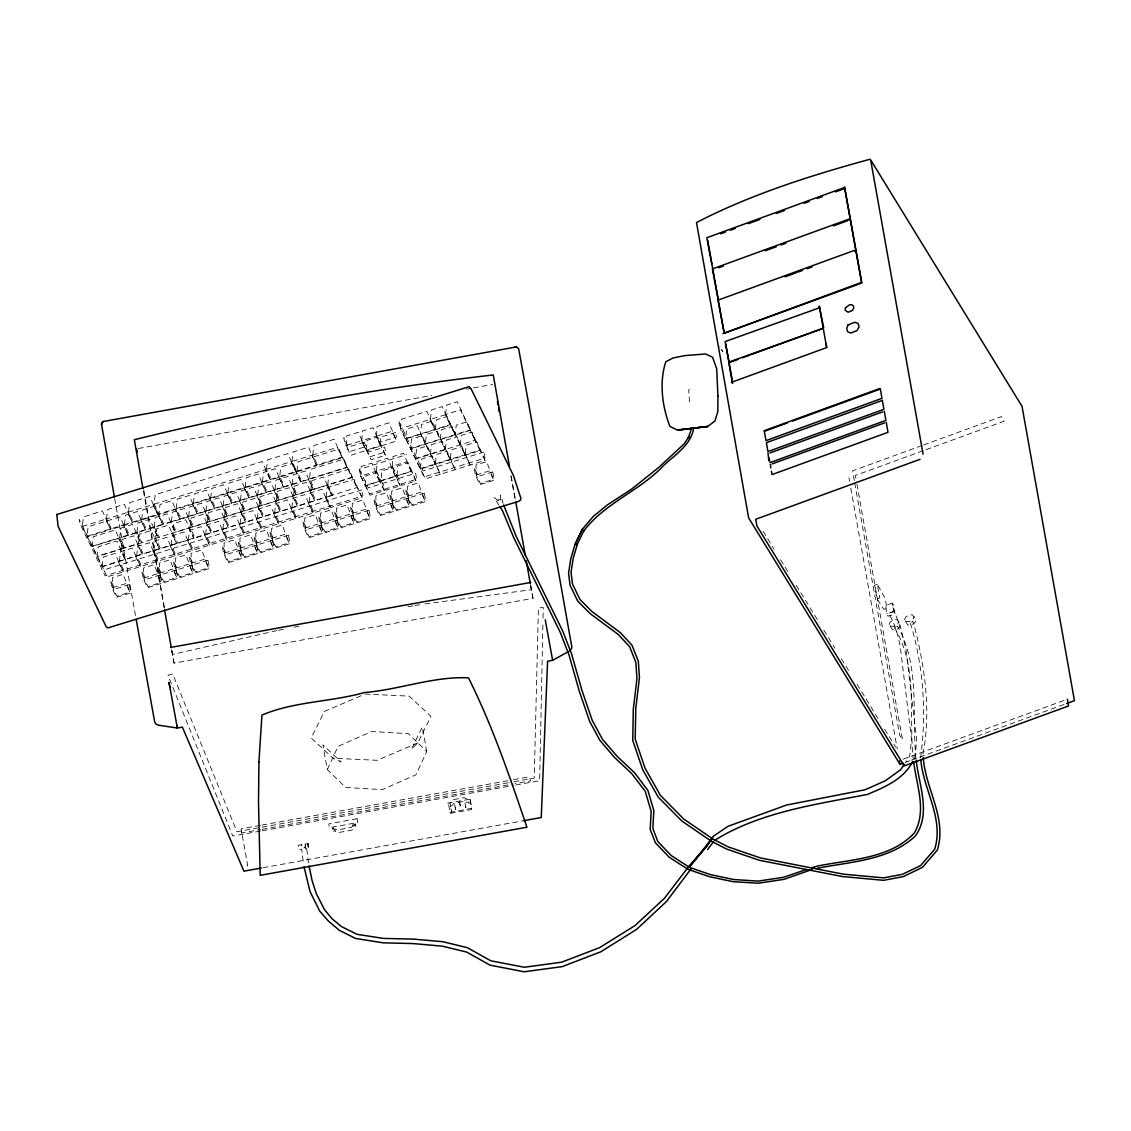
<?xml version="1.0" encoding="UTF-8"?>
<svg xmlns="http://www.w3.org/2000/svg" width="1131" height="1131" viewBox="0 0 1131 1131"><rect width="100%" height="100%" fill="white"/><g stroke="black" fill="none" stroke-linecap="round" stroke-linejoin="round"><path stroke-width="0.75" stroke-dasharray="5 3.75" d="M498.842 505.048L494.148 497.654L499.577 501.386L500.524 499.902L500.538 495.081L503.111 503.337M542.88 624.991L539.643 780.701L515.368 785.084M543.021 617.993L543.248 607.503L538.413 607.997L534.242 778.086L509.897 782.468M345.973 445.628L346.553 435.958L358.442 432.282L366.119 450.52L350.624 455.326L345.973 445.628L361.453 440.807L366.119 450.52M361.821 440.708L362.415 431.052L373.103 427.744L380.765 445.982L366.472 450.421L361.821 440.708L376.114 436.269L380.765 445.982M360.662 476.066L361.241 466.41L371.929 463.102L379.606 481.339L365.313 485.779L360.662 476.066L374.941 471.627L379.606 481.339M366.472 450.011L367.052 440.355L377.74 437.047L385.402 455.284L371.124 459.723L366.472 450.011L380.751 445.572L385.402 455.284M365.37 485.496L365.949 475.84L376.637 472.532L384.314 490.769L370.021 495.208L365.37 485.496L379.648 481.057L384.314 490.769M376.467 436.17L377.061 426.514L388.951 422.824L396.613 441.062L381.133 445.883L376.467 436.17L391.962 431.349L396.613 441.062M376.51 471.146L377.09 461.49L387.777 458.182L395.454 476.42L381.161 480.859L376.51 471.146L390.789 466.707L400.162 485.849L385.869 490.289L381.218 480.59L381.797 470.934L392.485 467.612L400.162 485.849M392.358 466.241L392.952 456.585L403.64 453.262L411.302 471.514L397.023 475.953L392.358 466.241L406.651 461.801L411.302 471.514M397.066 475.67L397.66 466.014L408.333 462.706L416.01 480.944L401.717 485.383L397.066 475.67L411.359 471.231L416.01 480.944M922.981 754.108C931.336 710.636 924.748 666.315 913.791 623.902L912.717 621.159L911.204 622.884L909.423 622.347L911.035 625.061C923.617 668.209 926.642 713.364 920.606 757.77M128.241 535.373L123.265 525.01L87.059 536.235L88.091 526.806L120.112 516.881L128.241 535.373L92.035 546.612L82.337 526.438L83.369 517.008L101.663 511.099L102.483 511.071L110.612 529.577L87.313 536.801M125.103 559.591L120.112 549.214L97.167 556.339L98.199 546.909L116.14 541.113L116.96 541.099L125.103 559.591L102.143 566.716L92.177 546.202L93.209 536.773L115.277 529.93L123.406 548.422L97.153 556.579M106.597 518.917L107.629 509.487L124.325 504.299L132.454 522.805L111.573 529.28L106.597 518.917L127.478 512.428L132.454 522.805M102.186 566.518L103.232 557.088L115.122 553.398L123.265 571.89L107.176 576.881L102.186 566.518L118.274 561.513L123.265 571.89M119.716 537.663L120.748 528.234L131.832 524.558L132.652 524.544L140.781 543.036L135.805 532.673L119.716 537.663L124.693 548.04L188.891 527.894L193.868 538.271L177.779 543.262L172.803 532.899L173.835 523.469L185.738 519.779L193.868 538.271M119.434 561.174L120.48 551.73L132.369 548.04L140.498 566.546L124.424 571.537L119.434 561.174L135.522 556.169L140.498 566.546M121.059 548.931L122.091 539.501L133.995 535.811L142.124 554.303L126.036 559.308L121.059 548.931L137.148 543.94L142.124 554.303M124.452 524.643L125.499 515.213L137.388 511.523L145.531 530.015L129.443 535.02L124.452 524.643L140.541 519.652L145.531 530.015M128.552 512.103L129.584 502.673L149.773 496.424L157.902 514.916L133.529 522.48L128.552 512.103L152.911 504.539L157.902 514.916M136.964 532.319L137.996 522.89L149.9 519.2L158.029 537.692L153.053 527.315L136.964 532.319L141.941 542.696M136.681 555.816L137.713 546.386L149.617 542.696L157.746 561.188L141.658 566.193L136.681 555.816L152.77 550.825L157.746 561.188M141.7 519.299L142.746 509.869L154.65 506.179L162.779 524.671L146.691 529.676L141.7 519.299L157.789 514.308L162.779 524.671M180.027 519.327L175.036 508.95L158.948 513.955L159.994 504.525L171.064 500.849L171.898 500.835L180.027 519.327L163.938 524.317L154.169 504.157L155.201 494.728L262.265 461.547L270.394 480.039L159.146 514.534M154.212 526.975L155.244 517.546L167.148 513.856L175.277 532.348L170.3 521.971L154.212 526.975L159.188 537.338M153.929 550.472L154.961 541.042L166.865 537.352L174.994 555.844L158.906 560.849L153.929 550.472L170.018 545.481L174.994 555.844M171.46 521.631L172.492 512.187L184.395 508.498L192.524 527.004L176.436 531.994L171.46 521.631L187.548 516.627L192.524 527.004M171.177 545.128L172.209 535.698L184.113 532.008L192.242 550.5L176.153 555.505L171.177 545.128L187.265 540.137L192.242 550.5M176.196 508.611L177.242 499.181L189.146 495.491L197.275 513.983L181.186 518.973L176.196 508.611L192.298 503.606L197.275 513.983M188.707 516.273L189.739 506.844L201.643 503.154L209.772 521.645L193.684 526.65L188.707 516.273L204.796 511.283L209.772 521.645M188.425 539.784L189.457 530.354L201.36 526.664L209.489 545.156L193.401 550.147L188.425 539.784L204.513 534.779L209.489 545.156M190.05 527.555L191.082 518.111L202.986 514.421L211.115 532.927L195.027 537.918L190.05 527.555L206.139 522.55L211.115 532.927M193.458 503.253L194.49 493.823L206.393 490.133L214.522 508.625L198.434 513.63L193.458 503.253L209.546 498.262L214.522 508.625M205.955 510.929L206.987 501.5L218.891 497.81L227.02 516.302L210.931 521.306L205.955 510.929L222.044 505.939L227.02 516.302M205.672 534.44L206.704 524.996L218.608 521.306L226.737 539.812L210.649 544.803L205.672 534.44L221.761 529.435L226.737 539.812M207.298 522.197L208.33 512.767L220.234 509.077L228.363 527.569L212.275 532.574L207.298 522.197L223.387 517.206L228.363 527.569M210.705 497.909L211.737 488.479L223.641 484.789L231.77 503.281L215.682 508.286L210.705 497.909L226.794 492.918L231.77 503.281M223.203 505.585L224.235 496.156L236.139 492.466L244.282 510.958L228.179 515.948L223.203 505.585L239.291 500.581L244.282 510.958M222.92 529.082L223.952 519.652L235.856 515.962L243.985 534.454L227.897 539.459L222.92 529.082L239.009 524.091L243.985 534.454M224.546 516.853L225.578 507.423L237.482 503.733L245.611 522.225L229.522 527.23L224.546 516.853L240.634 511.862L245.611 522.225M227.953 492.565L228.985 483.135L240.889 479.445L249.018 497.937L232.929 502.927L227.953 492.565L244.042 487.56L249.018 497.937M240.451 500.241L241.497 490.797L253.401 487.108L261.53 505.614L245.427 510.604L240.451 500.241L256.553 495.237L261.53 505.614M240.168 523.738L241.2 514.308L253.104 510.618L261.233 529.11L245.144 534.115L240.168 523.738L256.256 518.747L261.233 529.11M241.794 511.509L242.826 502.079L254.729 498.389L262.873 516.881L246.77 521.872L241.794 511.509L257.882 506.504L262.873 516.881M245.201 487.221L246.233 477.777L258.151 474.087L266.28 492.593L250.177 497.583L245.201 487.221L261.303 482.216L266.28 492.593M257.712 494.883L258.745 485.453L270.648 481.764L278.777 500.255L262.689 505.26L257.712 494.883L273.801 489.893L278.777 500.255M257.416 518.394L258.448 508.964L270.351 505.274L278.495 523.766L262.392 528.757L257.416 518.394L273.504 513.389L278.495 523.766M259.041 506.165L260.088 496.721L271.991 493.031L280.12 511.537L264.018 516.528L259.041 506.165L275.144 501.16L280.12 511.537M262.463 481.863L263.495 472.433L275.399 468.743L283.528 487.235L267.439 492.239L262.463 481.863L278.551 476.872L283.528 487.235M266.506 469.337L267.538 459.907L287.868 453.602L295.997 472.108L271.482 479.714L266.506 469.337L291.02 461.731L300.775 481.891L284.687 486.895L279.71 476.519L280.742 467.089L292.646 463.399L300.775 481.891M274.96 489.539L275.992 480.11L287.896 476.42L296.025 494.911L279.937 499.916L274.96 489.539L291.049 484.535L296.025 494.911M274.663 513.05L275.71 503.606L287.613 499.916L295.742 518.422L279.654 523.413L274.663 513.05L290.766 508.045L295.742 518.422M276.303 500.807L277.335 491.377L289.239 487.687L297.368 506.179L281.28 511.184L276.303 500.807L292.392 495.816L297.368 506.179M291.982 461.434L293.028 452.004L308.523 447.197L316.652 465.703L296.958 471.811L291.982 461.434L311.675 455.326L316.652 465.703M292.208 484.195L293.254 474.766L305.158 471.062L313.287 489.567L297.184 494.558L292.208 484.195L308.311 479.191L313.287 489.567M291.925 507.692L292.957 498.262L304.861 494.572L312.99 513.064L296.902 518.069L291.925 507.692L308.014 502.701L312.99 513.064M293.551 495.463L294.583 486.033L306.487 482.343L314.616 500.835L298.527 505.84L293.551 495.463L309.64 490.458L314.616 500.835M296.944 471.175L297.976 461.745L339.017 449.021L347.146 467.513L301.92 481.552L296.944 471.175L342.17 457.136L352.024 477.551L314.503 489.2L309.526 478.823L310.558 469.393L343.895 459.059L352.024 477.551M312.75 455.001L313.782 445.572L334.112 439.266L342.241 457.772L317.726 465.378L312.75 455.001L337.264 447.395L342.241 457.772M309.173 502.348L310.205 492.918L322.109 489.228L330.238 507.72L314.149 512.725L309.173 502.348L325.261 497.343L330.238 507.72M310.799 490.119L311.845 480.689L323.749 476.985L331.878 495.491L315.775 500.482L310.799 490.119L326.901 485.114L331.878 495.491M326.124 497.089L327.156 487.659L354.017 479.332L362.146 497.824L331.1 507.466L326.124 497.089L357.17 487.461L362.146 497.824M327.764 484.86L328.796 475.43L348.942 469.181L357.071 487.673L352.094 477.296L327.764 484.86L332.74 495.222M400.346 428.691L401.378 419.262L426.797 411.387L434.926 429.879L405.322 439.068L400.346 428.691L429.95 419.502L434.926 429.879M460.26 444.822L461.292 435.393L472.009 432.07L480.138 450.576L420.506 469.068L405.577 438.503L406.609 429.073L417.325 425.751L425.44 444.243M480.138 450.576L475.161 440.199L415.459 458.847L416.576 449.261L427.278 445.939L435.407 464.431L425.383 443.833L426.415 434.417L437.132 431.095L445.261 449.587L435.378 429.257L436.425 419.827L447.141 416.505L455.27 434.997L410.553 448.88M430.459 419.361L431.505 409.931L442.207 406.609L450.336 425.1L435.435 429.723L430.459 419.361L445.374 414.724L455.27 434.997M430.444 454.068L431.476 444.639L442.193 441.316L450.322 459.808L445.345 449.445L446.392 440.016L457.094 436.693L465.223 455.185L455.199 434.601L456.245 425.171L466.947 421.849L475.077 440.341L470.114 429.978L410.482 448.47L411.514 439.04L422.216 435.718L430.345 454.21M440.298 439.224L441.33 429.794L452.047 426.472L460.176 444.964M445.586 414.526L446.618 405.096L457.334 401.774L470.454 430.303L455.539 434.94L445.586 414.526L460.487 409.903L470.454 430.303M420.407 468.559L421.467 459.087L432.169 455.765L440.298 474.257L485.029 460.402L476.9 441.896L466.184 445.218L465.152 454.648L470.128 465.025L461.985 446.519L451.283 449.841L450.251 459.271L455.213 469.648L447.084 451.142L436.368 454.464L435.336 463.894L440.312 474.271L425.426 478.894L420.407 468.559L480.053 450.025L485.029 460.402M914.654 758.632L916.789 740.664L906.058 650.071L900.884 628.468L892.91 607.545L893.561 611.701L888.4 613.313C895.017 623.054 897.858 634.929 900.219 646.324L911.544 739.49L909.649 756.455L905.111 763.128M355.586 824.103L355.191 825.05L354.356 824.301L355.586 824.103L355.728 828.033L354.356 824.301M889.093 624.552L890.366 621.796L893.646 619.703L897.18 619.661L900.644 624.906L899.371 627.663L896.077 629.769L892.543 629.797L889.093 624.552L890.832 626.249L894.367 626.206L897.646 624.114L898.919 621.357M904.447 619.788L905.719 617.031L908.999 614.939L912.533 614.896L915.983 620.156L914.71 622.912L911.43 625.005L907.896 625.047L904.447 619.788L906.185 621.485L909.706 621.456L913 619.35L914.272 616.593M327.297 769.532L338.084 746.361L371.661 731.517L408.39 733.68L426.726 751.606L415.925 774.777L382.32 789.636L345.619 787.459L327.297 769.532L322.915 744.891L341.095 761.941L333.037 758.237L311.195 737.978L324.441 711.399L361.736 695.452M426.726 751.606L422.344 726.95L411.401 749.259L417.721 742.954L430.953 716.375L409.125 696.116L364.974 694.066M497.937 500.948L498.898 499.45L500.524 499.902M241.765 832.303L241.256 833.066L260.328 829.631M689.514 401.887L688.68 389.912L689.387 389.361M450.619 806.686L454.153 803.18L464.685 801.285L469.209 803.335L468.545 799.73L464.021 797.68L453.503 799.575L449.954 803.081L451.594 812.143L450.93 808.538M417.721 742.954L377.146 760.301L333.037 758.237M922.005 445.543L852.59 470.878L854.442 481.311M923.659 444.95L1001.331 416.604L1004.144 421.184L924.805 450.124M923.15 450.718L855.389 475.444L856.634 482.4M877.303 584.246L874.574 585.25L877.02 598.935L883.763 609.34L886.958 608.421L885.149 598.271L877.303 584.246L879.748 597.946L877.02 598.935M903.075 759.198L1065.713 699.863M906.44 761.969L909.734 760.767M911.388 760.159L1064.808 704.189M892.599 603.077L885.644 605.269L886.874 613.737L888.075 616.239L895.031 614.048L892.599 603.077L893.815 611.532L886.874 613.737M279.71 476.519L295.799 471.514M405.577 438.503L450.294 424.634M415.544 458.691L445.345 449.445M159.372 548.959L143.284 553.964L138.307 543.587L139.339 534.157L151.243 530.467L159.372 548.959L154.396 538.596M176.62 543.615L160.531 548.62L155.555 538.243L156.587 528.813L168.491 525.123L176.62 543.615L171.643 533.252M381.218 480.59L395.497 476.151M112.775 587.668L125.852 583.61L129.952 592.121L116.861 596.193L112.775 587.668L112.506 577.616L123.152 574.322L129.952 592.121M143.821 578.054L156.898 573.983L160.998 582.507L147.907 586.565L143.821 578.054L143.552 568.002L154.198 564.694L160.998 582.507M159.655 573.134L172.746 569.077L176.832 577.588L163.755 581.659L159.655 573.134L159.4 563.082L170.032 559.788L176.832 577.588M175.503 568.229L188.58 564.157L192.68 572.682L179.589 576.753L175.503 568.229L175.234 558.177L185.88 554.883L192.68 572.682M191.337 563.323L204.428 559.251L208.514 567.776L195.437 571.834L191.337 563.323L191.082 553.271L201.714 549.963L208.514 567.776M224.32 553.087L237.411 549.03L241.511 557.541L228.42 561.612L224.32 553.087L224.065 543.036L234.697 539.741L241.511 557.541M240.168 548.182L253.259 544.11L257.345 552.635L244.254 556.692L240.168 548.182L239.913 538.13L250.545 534.836L257.345 552.635M256.016 543.262L269.107 539.204L273.193 547.715L260.102 551.787L256.016 543.262L255.747 533.224L266.393 529.916L273.193 547.715M271.85 538.356L284.941 534.284L289.041 542.809L275.95 546.881L271.85 538.356L271.596 528.304L282.227 525.01L289.041 542.809M304.96 528.092L318.051 524.021L322.151 532.545L309.06 536.617L304.96 528.092L304.706 518.04L315.337 514.746L322.151 532.545M320.808 523.172L333.899 519.115L337.985 527.626L324.894 531.697L320.808 523.172L320.554 513.135L331.185 509.827L337.985 527.626M336.656 518.267L349.748 514.195L353.833 522.72L340.742 526.792L336.656 518.267L336.388 508.215L347.033 504.921L353.833 522.72M352.504 513.361L365.596 509.289L369.681 517.8L356.59 521.872L352.504 513.361L352.236 503.309L362.881 500.001L369.681 517.8M376.072 506.052L389.163 501.98L393.263 510.505L380.157 514.563L376.072 506.052L375.817 496L386.449 492.692L393.263 510.505M391.92 501.132L405.011 497.06L409.111 505.585L396.006 509.657L391.92 501.132L391.665 491.08L402.311 487.786L409.111 505.585M407.768 496.226L420.873 492.155L424.959 500.68L411.854 504.737L407.768 496.226L407.513 486.174L418.159 482.866L424.959 500.68M476.236 474.992L489.341 470.92L493.427 479.445L480.322 483.517L476.236 474.992L475.981 464.94L486.627 461.646L493.427 479.445M82.337 526.438L105.635 519.2L110.612 529.577M154.169 504.157L265.417 469.662L270.394 480.039M92.177 546.202L118.43 538.059L123.406 548.422M309.526 478.823L347.047 467.188M359.305 469.308L368.338 487.857L415.614 473.21L416.689 479.205L369.413 493.851L360.28 474.751L359.305 469.308L406.58 454.662M276.855 630.617L172.478 654.439L171.573 649.307L174.061 663.105L532.998 598.341L530.538 584.6L531.414 589.689L423.531 604.124M278.579 630.278L283.74 629.26M294.074 627.224L299.234 626.221M449.884 812.454L471.528 808.326L469.987 797.906L470.538 799.122L447.918 803.208L448.003 801.879L450.364 813.359L471.74 809.499L469.987 797.906M308.551 862.939L306.897 850.144L305.073 845.719L305.313 848.957L308.226 848.476L308.028 843.585L298.117 845.309L299.305 849.565L301.666 849.225L303.49 863.589M138.35 448.498L431.773 395.454M466.495 389.177L471.712 388.23M473.451 387.919L492.55 384.469M260.215 825.376L241.129 828.825L247.746 865.964L247.109 862.501M261.954 825.065L511.891 779.98M513.63 779.669L529.251 776.841L530.623 780.857L515.029 783.67M508.158 782.793L236.916 831.723L172.661 673.977L167.968 675.207L232.788 836.063L260.526 831.059M262.053 829.32L513.304 783.981M262.265 830.748L513.644 785.395M263.056 867.717L523.865 820.654M332.387 828.26L333.617 828.062L334.281 831.031L333.306 832.034L332.387 828.26L332.768 829.122L333.617 828.062M407.966 606.683L413.154 605.834M414.879 605.537L421.806 604.406M721.14 349.182L722.85 351.826L719.726 346.736M763.1 531.273L774.141 549.27M780.588 559.76L788.887 573.261M796.252 585.25L809.146 606.244M810.065 607.743L819.268 622.743M823.877 630.236L834.932 648.233M841.379 658.737L849.664 672.224M857.029 684.227L869.923 705.221M870.842 706.719L880.059 721.705M884.668 729.212L895.71 747.209M425.454 444.257L420.478 433.88L421.524 424.45L432.226 421.128L440.355 439.62M305.087 844.065L305.738 847.232L302.048 847.826L301.397 844.673M171.615 649.717L174.061 663.105M510.83 475.699L515.199 499.888M530.496 584.529L532.998 598.341M856.945 484.139L902.481 739.773L899.668 735.207L854.753 483.05M848.957 477.791L849.565 481.269M850.809 488.21L897.251 748.948M511.24 476.335L515.524 500.425M164.235 608.167L143.326 490.501M114.698 498.601L135.564 616.084M143.863 490.289L164.405 607.799M915.94 758.477C911.614 714.368 920.521 666.046 897.364 625.91L895.851 627.634L894.07 627.097C918.626 666.343 908.462 715.16 913.198 758.915M353.155 825.616L351.246 827.425L337.278 829.942L334.875 828.91L335.37 831.653L337.773 832.685L351.755 830.168L353.65 828.359L352.957 824.513L353.155 825.616M364.182 442.221L348.419 447.113L343.81 437.626L344.573 441.938L349.253 451.721L365.002 446.83L369.78 456.825L385.53 451.933L384.667 447.056L368.904 451.948L364.182 442.221M395.694 432.452L379.931 437.344L380.765 441.952L396.514 437.061L395.694 432.452M361.835 489.907L104.052 569.826L79.283 519.581L80.032 523.837L105.112 575.82L362.91 495.901L361.835 489.907M483.941 452.061L423.051 470.934L398.494 420.633L399.243 424.874L424.125 476.914L485.015 458.041L483.941 452.061M129.33 584.571L114.924 589.039L110.555 580.203L111.955 587.993L116.451 597.366L130.857 592.898L129.33 584.571M160.432 574.93L146.026 579.397L141.658 570.561L143.057 578.351L147.539 587.724L161.945 583.257L160.432 574.93M176.28 570.024L161.874 574.477L157.506 565.656L158.891 573.431L163.387 582.818L177.793 578.351L176.28 570.024M192.114 565.104L177.708 569.572L173.354 560.736L174.739 568.525L179.235 577.899L193.641 573.431L192.114 565.104M207.963 560.198L193.557 564.652L189.202 555.83L190.588 563.606L195.083 572.993L209.489 568.525L207.963 560.198M240.96 549.963L226.553 554.43L222.185 545.594L223.585 553.384L228.066 562.757L242.486 558.29L240.96 549.963M256.808 545.057L242.402 549.525L238.033 540.689L239.433 548.464L243.914 557.852L258.335 553.384L256.808 545.057M272.656 540.137L258.25 544.605L253.881 535.769L255.281 543.559L259.762 552.932L274.183 548.464L272.656 540.137M288.504 535.232L274.098 539.685L269.729 530.863L271.129 538.639L275.625 548.026L290.031 543.559L288.504 535.232M321.501 524.996L307.095 529.464L302.726 520.628L304.126 528.417L308.622 537.79L323.028 533.323L321.501 524.996M337.363 520.076L322.943 524.544L318.589 515.708L319.974 523.497L324.47 532.871L338.876 528.403L337.363 520.076M353.211 515.17L338.791 519.638L334.437 510.802L335.836 518.578L340.318 527.965L354.724 523.497L353.211 515.17M369.059 510.251L354.653 514.718L350.285 505.882L351.684 513.672L356.166 523.045L370.586 518.578L369.059 510.251M392.613 502.956L378.206 507.423L373.838 498.587L375.238 506.363L379.733 515.75L394.139 511.283L392.613 502.956M408.475 498.036L394.055 502.503L389.7 493.667L391.1 501.457L395.581 510.83L410.002 506.363L408.475 498.036M424.323 493.116L409.917 497.583L405.548 488.748L406.948 496.537L411.43 505.91L425.85 501.443L424.323 493.116M492.819 471.881L478.399 476.349L474.045 467.527L475.444 475.303L479.926 484.69L494.346 480.208L492.819 471.881M357.099 818.759L328.81 823.863L329.277 827.68L357.778 822.52L357.099 818.759M465.859 807.647L464.883 802.19L465.859 807.647M460.26 805.979L459.271 800.522L460.26 805.979M455.581 809.499L454.591 804.042L455.581 809.499M308.183 846.879L308.028 843.585L308.226 848.476L308.183 846.879"/><path stroke-width="1.5" d="M691.804 427.914L688.157 438.333L688.949 436.82L684.029 444.002L658.539 467.612L631.31 489.341L607.672 504.68L593.308 516.386L582.281 529.322L574.958 544.633L570.773 558.884L568.554 573.191L570.066 585.264L577.672 601.084L589.958 613.454L618.374 634.576L629.684 646.805L635.862 662.413L636.965 678.515L633.275 709.604L632.752 740.423L642.677 769.603L658.171 797.058L681.866 821.049L711.639 841.422L726.865 849.169L759.396 860.295L842.439 876.553L883.636 880.328L903.429 876.567L922.599 867.251L937.359 850.017C947.297 818.081 925.299 788.802 923.264 757.501M693.713 427.999C690.716 447.084 671.475 456.556 659.585 469.634C635.891 492.324 603.403 504.61 583.525 531.301L584.147 530.043L576.824 545.255L577.446 543.954L573.261 558.078L571.042 572.258L572.526 584.063L579.92 599.43L591.951 611.518L620.382 632.667L631.975 645.221L638.336 661.267L639.453 677.61L635.792 708.473L635.184 739.052L644.981 768.02L660.32 795.277L683.803 819.084L713.35 839.301L728.378 846.963L760.47 857.934L843.344 874.15L883.608 877.868L902.439 874.32L920.662 865.568L934.687 849.254C944.187 818.25 923.264 789.763 920.747 759.481M574.958 544.633L582.281 529.322M904.192 764.471L900.559 769.801L885.375 780.729L865.201 789.721L786.568 805.032L728.011 826.309L713.251 836.332L706.748 846.214L688.892 867.647L712.572 837.534L706.748 846.214L689.472 865.512L664.519 898.212L635.014 925.582L599.614 947.637L561.612 962.198L524.261 967.259L490.797 960.785L467.357 947.679L442.673 941.685L413.211 939.098L383.466 938.419L357.014 934.319L341.463 926.586L332.203 918.881L324.441 909.578L316.369 893.787L312.156 880.879L309.06 866.007M912.844 761.29C903.938 779.005 884.795 787.204 867.435 794.4C815.324 804.593 760.216 811.902 714.34 840.503M707.582 849.621L713.378 841.803M690.928 869.06L666.357 901.619L636.527 929.442L600.717 951.835L562.164 966.637L524.162 971.783L490.091 965.167L466.764 952.104L442.532 946.195L413.168 943.579L383.041 942.816L355.516 938.433L339.3 930.304L328.23 920.888L319.691 911.091L309.993 891.44L303.999 866.657M569.147 651.187L571.254 649.236L571.834 646.989L527.781 398.762L518.662 348.843L516.542 346.906L514.478 347.274M523.865 820.654L541.254 817.515L547.588 661.225L552.635 660.32L567.649 652.022M720.504 233.834L725.438 232.039M730.357 230.229L735.291 228.434M748.425 223.641L759.919 219.456M776.347 213.462L784.546 210.465M804.254 203.283L809.188 201.474M817.388 198.491L822.322 196.681M835.456 191.888L843.669 188.905L843.118 188L706.818 237.722L712.756 268.839M718.864 267.694L723.317 266.068M765.249 250.771L776.333 246.728M781.097 244.989L785.847 243.25M833.377 225.917L847.642 220.701M785.07 276.798L796.167 272.755M797.751 272.175L802.501 270.436M807.251 268.697L812.001 266.973M724.603 333.079L861.879 283.004L844.504 186.912L861.525 282.411L722.935 333.687M738.034 359.389L729.071 362.655L732.421 381.486M742.502 357.749L749.938 355.035M751.422 354.498L808.863 333.546M810.46 332.952L821.629 328.881M764.047 430.77L879.861 388.499M787.529 422.867L764.33 431.335L766.012 440.623L881.968 398.338L880.356 389.022L792.506 421.057M769.999 452.937L882.632 411.854M769.942 462.664L885.898 420.379L884.286 411.26M771.964 463.979L884.598 422.895M920.012 459.342L755.72 519.27L756.922 525.986L904.277 765.913L1068.569 705.97L1067.367 699.269M870.064 159.217C810.757 175.475 751.168 194.278 696.498 222.538L748.623 517.871L899.993 764.316L903.217 763.142M1066.42 703.595L1074.45 700.669L1022.028 406.34L870.658 159.895L923.094 454.224M812.27 869.4L784.052 879.338L758.321 883.198L733.171 881.699L709.505 876.709L687.987 869.343L669.241 857.256L655.429 842.878L650.169 829.376L651.173 811.408L645.221 791.262L631.635 773.519L614.501 757.417L599.84 740.268L589.562 721.196L579.298 691.211L568.992 654.934L560.184 632.187L513.672 537.508L502.602 510.958L499.789 506.518M806.488 869.485L783.331 877.345L758.166 881.091L733.595 879.536L710.48 874.616L689.472 867.392L671.164 855.503L657.733 841.436L652.827 828.288L653.859 810.644L647.907 790.442L634.434 772.6L617.257 756.455L602.484 739.306L592.163 720.193L581.942 690.362L571.622 654.029L562.786 631.183L516.231 536.433L503.634 504.977M811.45 867.802L817.246 866.12C850.06 859.32 889.871 859.108 914.315 832.996C927.18 810.955 916.435 785.296 913.678 761.997M516.542 346.906L102.85 421.594L101.493 424.309L114.387 496.877M170.484 647.455L530.807 582.437M261.318 868.028L243.928 871.167L182.36 727.12L177.355 728.025L158.75 725.24L156.078 724.137L154.749 722.242L136.201 619.548M817.317 868.255C850.795 861.666 889.249 860.493 915.347 835.979C931.548 813.613 918.74 784.674 916.181 760.004M732.732 383.197L731.361 382.363L826.676 347.585L819.268 305.992L823.721 327.778M849.225 220.135L848.674 219.23L712.374 268.952L718.312 300.068L712.926 269.857M854.796 251.365L854.244 250.46L717.945 300.182L724.052 332.316L718.496 301.086M819.565 307.759L725.098 341.59L728.958 362.019L725.706 343.767M823.227 328.301L728.746 362.132L732.407 382.688M176.86 725.508L177.355 728.025L169 682.375L169.904 687.464M545.227 619.746L552.635 660.32M497.4 401.42L498.022 404.884M498.658 408.333L499.28 411.797M899.385 760.909L899.993 764.316M707.667 240.295L711.851 263.806M509.445 466.212L493.257 374.969C372.368 388.767 252.411 410.412 134.32 439.733L143.015 488.804M515.835 502.15L525.321 555.547M526.24 560.75L530.241 583.299M164.546 609.878L171.262 647.582M769.137 458.112L769.674 461.151M136.625 448.809L137.219 452.273M886.252 422.301L887.991 432.325L772.035 474.582L771.455 471.245M770.31 464.587L770.875 467.923M826.153 343.98L826.648 347.231M768.006 452.965L768.811 460.685M717.931 396.161L717.817 411.627L714.933 421.015L707.752 426.472L677.483 430.105L669.934 426.429C662.172 406.524 659.062 382.292 665.791 361.793L673.002 357.976L685.245 355.558L705.588 353.975L712.558 357.226L716.686 368.649L717.931 396.161M258.928 761.941L258.504 802.006L260.201 875.337L526.933 827.213C509.728 776.615 492.452 725.678 468.446 677.822C433.442 676.197 399.215 689.726 364.493 692.525C330.987 702.04 294.187 701.333 261.94 715.089L258.928 761.941M845.408 307.872L845.21 310.247L848.094 312.241L852.378 310.474L853.806 307.943L853.212 305.667L851.558 304.677L849.381 304.889L845.408 307.872M56.833 514.506L58.049 526.226L106.173 626.687L107.897 627.931L518.507 501.372L520.585 499.987L520.826 498.135L513.502 475.656L471.316 389.304L469.125 386.689L56.833 514.506M847.981 324.979L846.709 328.4L847.557 331.666L850.894 333.051L857.029 330.506L859.065 326.887L858.217 323.622L854.88 322.236L847.981 324.979M102.002 423.022L101.493 424.309L102.85 421.594L102.002 423.022M882.35 400.402L766.408 442.688L767.935 451.566L883.891 409.309L882.35 400.402M707.554 426.486L677.95 430.034L707.554 426.486"/></g></svg>
